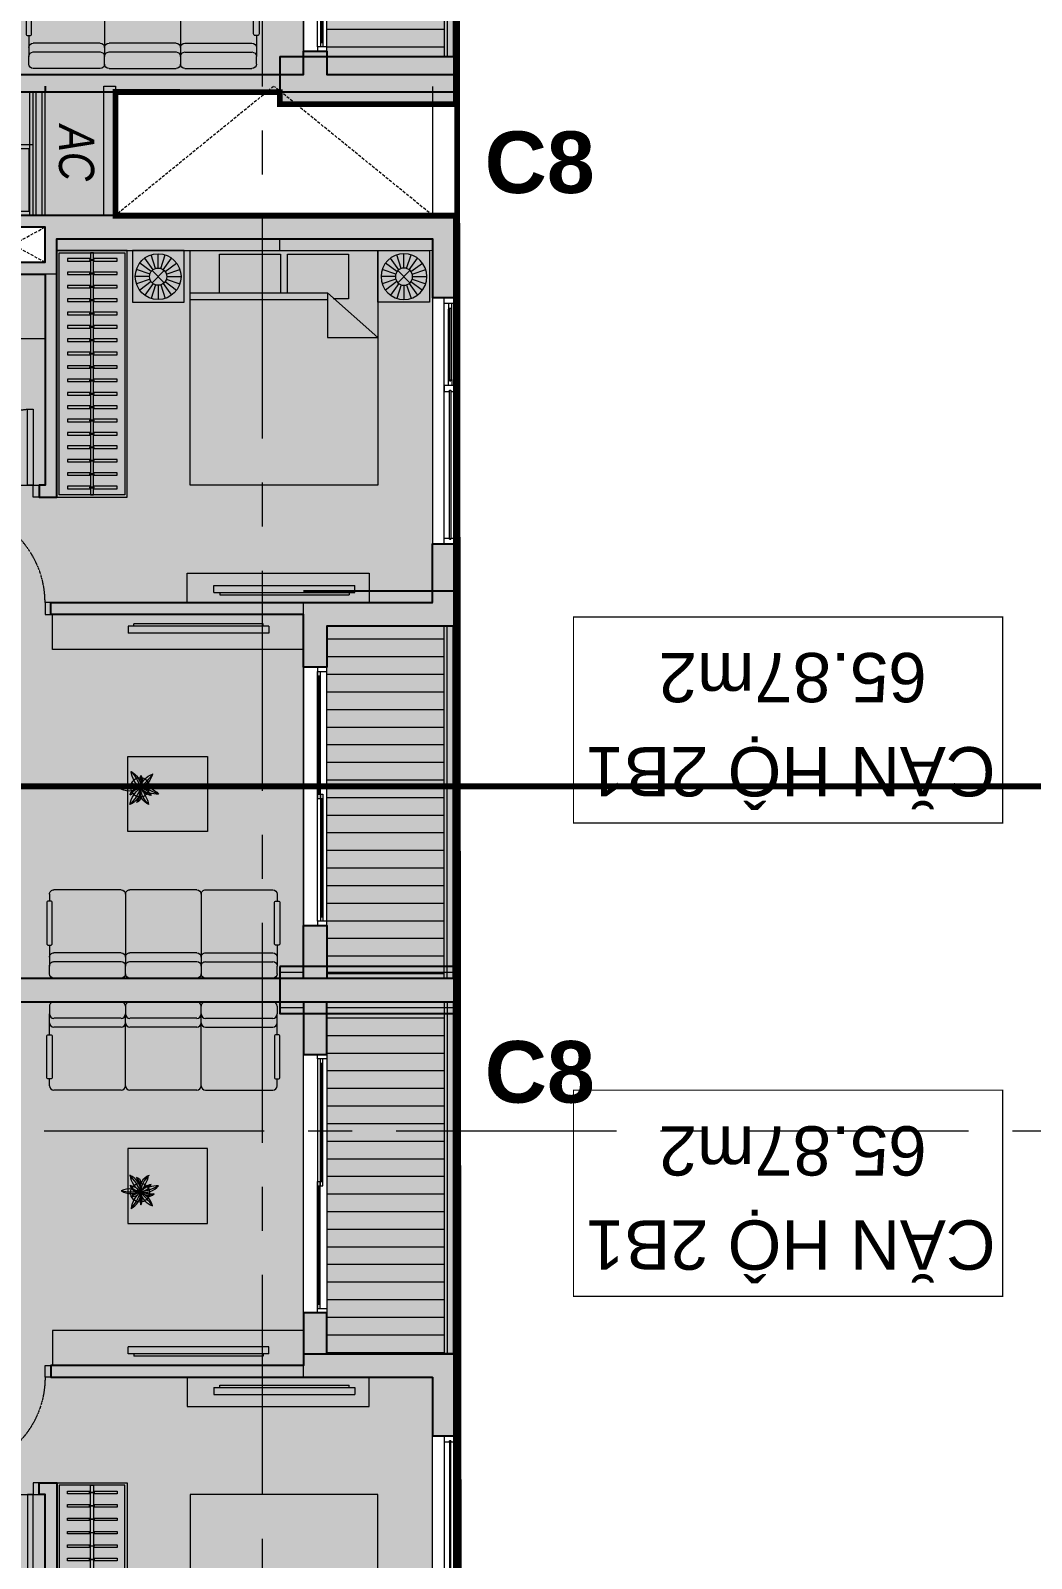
# Model space of a CAD drawing. Header units: millimetres. Extents: x -100356 to 314685, y 446 to 1273965.
# Drawn here: x 78117 to 86642, y 907207 to 920224 of the extents above; entities that cross this region are included whole.
import ezdxf
from ezdxf.enums import TextEntityAlignment as Align

# ---------------------------------------------------------------- set-up
doc = ezdxf.new("R2010")
doc.units = ezdxf.units.MM
for name, pattern in [('20180221 BF$0$Core - tb$0$HIDDEN', [0.375, 0.25, -0.125]), ('A1 - dp$0$DASHED2', [0.375, 0.25, -0.125]), ('A1 - dp$0$HIDDEN', [0.375, 0.25, -0.125]), ('CENTER', [2, 1.25, -0.25, 0.25, -0.25]), ('Dash', [6, 3, -3]), ('DASHED2', [0.375, 0.25, -0.125])]:
    doc.linetypes.add(name, pattern=pattern)
for name, color, linetype, lineweight in [('$0$TUONG 2', 2, 'Continuous', 35), ('@ color hatch', 7, 'Continuous', 13), ('A.Concrete', 7, 'Continuous', 25), ('A1 - dp$0$A.Door', 4, 'Continuous', 13), ('A1 - dp$0$A.HACH 250', 250, 'Continuous', 5), ('A1 - dp$0$A.Thin', 8, 'Continuous', 13), ('A1 - dp$0$CUA', 5, 'Continuous', 9), ('A1 - dp$0$FURNITURE', 8, 'Continuous', 5), ('A1 - dp$0$KHCUA', 3, 'Continuous', 13), ('A1 - dp$0$TUONG 2', 2, 'Continuous', 25), ('A3 - dp$0$FURNITURE', 8, 'Continuous', 5), ('A3 - dp$0$TUONG 2', 2, 'Continuous', 25), ('B1 - tb$0$A.Door', 4, 'Continuous', 13), ('B1 - tb$0$KHCUA', 3, 'Continuous', 13), ('GJ', 1, 'Continuous', 13), ('Hatch-wall', 251, 'Continuous', 5), ('LC.HA', 250, 'Continuous', 9), ('LGI', 250, 'CENTER', 9), ('luoicot', 30, 'Continuous', 13), ('setback', 1, 'Continuous', 13), ('TEXT', 6, 'Continuous', 20), ('Text 35', 250, 'Continuous', 15), ('TXT', 1, 'Continuous', 25)]:
    doc.layers.add(name, color=color, linetype=linetype, lineweight=lineweight)
doc.layers.add('STR', color=7, linetype='Continuous')
doc.styles.add('A1 - dp$0$GHICHU-C', font='Font - TrueType - Arial.ttf', dxfattribs={"width": 0.7})
doc.styles.add('ARIAL', font='Font - TrueType - Arial Bold.ttf')
doc.styles.add('arial_eng', font='ARIALNI.TTF')
doc.styles.add('B1 - tb$0$GHICHU-C', font='Font - TrueType - Arial.ttf', dxfattribs={"width": 0.7})
doc.styles.add('VnArial', font='Font - TrueType - Arial.ttf')

# ---------------------------------------------------------------- blocks, each defined once
blk = doc.blocks.new('*U44')
at = {"layer": 'A1 - dp$0$FURNITURE'}
for p, q in [((0, 100), (1050, 100)), ((0, 75), (1050, 75)), ((0, 25), (1050, 25)), ((0, 0), (1050, 0))]:
    blk.add_line(p, q, dxfattribs=at)
blk = doc.blocks.new('A1 - dp$0$cua so 1')
at = {"layer": 'A1 - dp$0$A.Door', "ltscale": 0.5}
for p, q in [((1400, 65), (2000, 65)), ((1400, 35), (2000, 35))]:
    blk.add_line(p, q, dxfattribs=at)
for points in [[(0, 0), (2100, 0), (2100, 100), (0, 100)], [(2050, 100), (2050, 0), (2100, 0), (2100, 100)]]:
    blk.add_lwpolyline(points, close=True, dxfattribs=at)
for points in [[(50, 55), (50, 100), (0, 100), (0, 0), (50, 0), (50, 45), (40, 45), (40, 55), (50, 55)], [(1300, 55), (1300, 100), (1350, 100), (1350, 0), (1300, 0), (1300, 45), (1310, 45), (1310, 55), (1300, 55)], [(1400, 55), (1400, 65), (1350, 65), (1350, 35), (1400, 35), (1400, 45), (1390, 45), (1390, 55), (1400, 55)], [(2000, 55), (2000, 65), (2050, 65), (2050, 35), (2000, 35), (2000, 45), (2010, 45), (2010, 55), (2000, 55)]]:
    blk.add_lwpolyline(points, dxfattribs=at)
at = {"layer": 'A1 - dp$0$A.HACH 250', "ltscale": 0.5}
for points in [[(40, 45), (1310, 45), (1310, 55), (40, 55)], [(1390, 45), (2010, 45), (2010, 55), (1390, 55)]]:
    blk.add_lwpolyline(points, close=True, dxfattribs=at)
blk = doc.blocks.new('A1 - dp$0$A$C6FE626A3')
for p, q in [((-90, 606), (-150, 606)), ((-150, -594), (-150, 606)), ((-90, -594), (-90, 606)), ((-90, 557), (-70, 557)), ((-70, -545), (-70, 557)), ((-90, -594), (-150, -594)), ((-90, -545), (-70, -545))]:
    blk.add_line(p, q)
blk = doc.blocks.new('*U240')
for points in [[(0, 600), (0, 0), (2100, 0), (2100, 600)], [(2080, 580), (2080, 20), (20, 20), (20, 580)]]:
    blk.add_lwpolyline(points, close=True)
at = {"ltscale": 6}
for points in [[(91, 313), (91, 515), (69, 515), (69, 313)], [(205, 313), (205, 515), (183, 515), (183, 313)], [(319, 313), (319, 515), (297, 515), (297, 313)], [(433, 313), (433, 515), (411, 515), (411, 313)], [(547, 313), (547, 515), (525, 515), (525, 313)], [(661, 313), (661, 515), (639, 515), (639, 313)], [(775, 313), (775, 515), (753, 515), (753, 313)], [(889, 313), (889, 515), (867, 515), (867, 313)], [(1003, 313), (1003, 515), (981, 515), (981, 313)], [(1117, 313), (1117, 515), (1095, 515), (1095, 313)], [(1231, 313), (1231, 515), (1209, 515), (1209, 313)], [(1345, 313), (1345, 515), (1323, 515), (1323, 313)], [(1459, 313), (1459, 515), (1437, 515), (1437, 313)], [(1573, 313), (1573, 515), (1551, 515), (1551, 313)], [(1687, 313), (1687, 515), (1665, 515), (1665, 313)], [(1801, 313), (1801, 515), (1779, 515), (1779, 313)], [(1915, 313), (1915, 515), (1893, 515), (1893, 313)], [(2029, 313), (2029, 515), (2007, 515), (2007, 313)], [(69, 287), (69, 92), (91, 92), (91, 287)], [(183, 287), (183, 92), (205, 92), (205, 287)], [(297, 287), (297, 92), (319, 92), (319, 287)], [(411, 287), (411, 92), (433, 92), (433, 287)], [(525, 287), (525, 92), (547, 92), (547, 287)], [(639, 287), (639, 92), (661, 92), (661, 287)], [(753, 287), (753, 92), (775, 92), (775, 287)], [(867, 287), (867, 92), (889, 92), (889, 287)], [(981, 287), (981, 92), (1003, 92), (1003, 287)], [(1095, 287), (1095, 92), (1117, 92), (1117, 287)], [(1209, 287), (1209, 92), (1231, 92), (1231, 287)], [(1323, 287), (1323, 92), (1345, 92), (1345, 287)], [(1437, 287), (1437, 92), (1459, 92), (1459, 287)], [(1551, 287), (1551, 92), (1573, 92), (1573, 287)], [(1665, 287), (1665, 92), (1687, 92), (1687, 287)], [(1779, 287), (1779, 92), (1801, 92), (1801, 287)], [(1893, 287), (1893, 92), (1915, 92), (1915, 287)], [(2007, 287), (2007, 92), (2029, 92), (2029, 287)]]:
    blk.add_lwpolyline(points, dxfattribs=at)
for points in [[(2080, 287), (2080, 313), (20, 313), (20, 287)], [(83, 319), (78, 319), (78, 280), (83, 280)], [(197, 319), (192, 319), (192, 280), (197, 280)], [(311, 319), (306, 319), (306, 280), (311, 280)], [(425, 319), (420, 319), (420, 280), (425, 280)], [(539, 319), (534, 319), (534, 280), (539, 280)], [(653, 319), (648, 319), (648, 280), (653, 280)], [(767, 319), (762, 319), (762, 280), (767, 280)], [(881, 319), (876, 319), (876, 280), (881, 280)], [(995, 319), (990, 319), (990, 280), (995, 280)], [(1109, 319), (1104, 319), (1104, 280), (1109, 280)], [(1223, 319), (1218, 319), (1218, 280), (1223, 280)], [(1337, 319), (1332, 319), (1332, 280), (1337, 280)], [(1451, 319), (1446, 319), (1446, 280), (1451, 280)], [(1565, 319), (1560, 319), (1560, 280), (1565, 280)], [(1679, 319), (1674, 319), (1674, 280), (1679, 280)], [(1793, 319), (1788, 319), (1788, 280), (1793, 280)], [(1907, 319), (1902, 319), (1902, 280), (1907, 280)], [(2021, 319), (2016, 319), (2016, 280), (2021, 280)]]:
    blk.add_lwpolyline(points, close=True, dxfattribs=at)
blk = doc.blocks.new('A1 - dp$0$Bed 1600')
at = {"linetype": 'Continuous'}
for p, q in [((2, -80), (2, 0)), ((2, 0), (66, 0)), ((66, 0), (66, -80)), ((12, -1.2), (32.8, -1.2)), ((12, -14.4), (12, -1.2)), ((32.8, -1.2), (32.8, -14.4)), ((35.2, -1.2), (56, -1.2)), ((35.2, -14.4), (35.2, -1.2)), ((56, -1.2), (56, -16.4)), ((2, -14.4), (48.8, -14.4)), ((66, -29.6), (48.8, -14.4)), ((48.8, -14.4), (48.8, -29.6)), ((48.8, -16.8), (2, -16.8)), ((56, -16.4), (50.8, -16.4)), ((48.8, -29.6), (66, -29.6)), ((66, -80), (2, -80))]:
    blk.add_line(p, q, dxfattribs=at)
blk = doc.blocks.new('A1 - dp$0$tab')
for p, q in [((439, 0), (0, 0)), ((0, 0), (0, -439)), ((439, -439), (439, 0)), ((158, -179), (60, -108)), ((174, -163), (103, -65)), ((195, -153), (157, -37)), ((217, -149), (217, -27)), ((240, -153), (278, -37)), ((260, -163), (332, -65)), ((277, -179), (375, -108)), ((144, -222), (22, -222)), ((148, -200), (32, -162)), ((148, -245), (32, -283)), ((166, -171), (269, -274)), ((269, -171), (166, -274)), ((287, -200), (403, -162)), ((287, -245), (403, -283)), ((291, -222), (412, -222)), ((158, -265), (60, -337)), ((174, -282), (103, -380)), ((195, -292), (157, -408)), ((217, -296), (217, -418)), ((217, -296), (217, -418)), ((240, -292), (278, -408)), ((260, -282), (332, -380)), ((277, -265), (375, -337)), ((0, -439), (439, -439))]:
    blk.add_line(p, q)
for radius in [195, 73.2]:
    blk.add_circle((217, -222), radius)
blk = doc.blocks.new('*U204')
for points in [[(-700, 100), (-750, 100), (-750, 0), (-700, 0)], [(-50, 0), (-100, 0), (-100, -650), (-50, -650)], [(0, 100), (-50, 100), (-50, 0), (0, 0)]]:
    blk.add_lwpolyline(points, close=True)
at = {"linetype": 'A1 - dp$0$HIDDEN'}
blk.add_arc((-50, 0), 650, 180, 270, dxfattribs=at)
blk = doc.blocks.new('*U205')
for points in [[(-850, 100), (-900, 100), (-900, 0), (-850, 0)], [(-50, 0), (-100, 0), (-100, -800), (-50, -800)], [(0, 100), (-50, 100), (-50, 0), (0, 0)]]:
    blk.add_lwpolyline(points, close=True)
at = {"linetype": 'A1 - dp$0$HIDDEN'}
blk.add_arc((-50, 0), 800, 180, 270, dxfattribs=at)
blk = doc.blocks.new('A1 - dp$0$sofa')
for p, q in [((0, -571), (0, 0)), ((38, 38), (104, 38)), ((282, 38), (104, 38)), ((141, -571), (141, 0)), ((217, -571), (217, 0)), ((716, 38), (658, 38)), ((754, -571), (754, 0)), ((0, -1217), (0, -646)), ((716, -608), (38, -608)), ((141, -646), (141, -1217)), ((217, -646), (217, -1217)), ((754, -646), (754, -1217)), ((0, -1292), (0, -1863)), ((38, -1255), (104, -1255)), ((716, -1255), (104, -1255)), ((141, -1292), (141, -1863)), ((217, -1292), (217, -1863)), ((754, -1292), (754, -1863)), ((38, -1901), (104, -1901)), ((282, -1901), (104, -1901)), ((716, -1901), (658, -1901))]:
    blk.add_line(p, q)
for points in [[(644, 61), (296, 61, 0.414214), (282, 47), (282, 28, 0.414214), (296, 14), (644, 14, 0.414214), (658, 28), (658, 47, 0.414214)], [(644, -1924), (296, -1924, -0.414214), (282, -1910), (282, -1891, -0.414214), (296, -1877), (644, -1877, -0.414214), (658, -1891), (658, -1910, -0.414214)]]:
    blk.add_lwpolyline(points, format="xyb", close=True)
blk.add_lwpolyline([(1890, -555), (1250, -555), (1250, -1235), (1890, -1235)], close=True)
blk.add_circle((1627, -1130), 80.6)
for centre, radius, start, end in [((38, 0), 37.7, 90, 180), ((104, 0), 37.7, 0, 90), ((179, 0), 37.7, 0, 90), ((716, 0), 37.7, 0, 90), ((38, -571), 37.7, 180, 270), ((38, -646), 37.7, 90, 180), ((104, -571), 37.7, 270, 0), ((104, -646), 37.7, 0, 90), ((179, -571), 37.7, 270, 0), ((179, -646), 37.7, 0, 90), ((716, -571), 37.7, 270, 0), ((716, -646), 37.7, 0, 90), ((1675, -1022), 118, 186.5073, 242.3609), ((1500, -1141), 121, 8.5552, 61.3289), ((1835, -910), 304, 204.7599, 224.6473), ((1477, -1093), 150, 346.3603, 52.9474), ((1796, -981), 228, 178.2222, 197.8583), ((1223, -1180), 401, 8.0959, 30.7226), ((1582, -967), 167, 284.1284, 340.1468), ((1353, -1031), 283, 345.0604, 4.0737), ((2072, -1493), 575, 125.4464, 140.7382), ((1772, -1170), 150, 102.2423, 161.7321), ((1521, -1059), 124, 335.9893, 22.84), ((1594, -1056), 62.7, 334.5276, 48.0163), ((1589, -1013), 116, 199.4342, 287.4357), ((1402, -1395), 347, 51.5416, 77.1764), ((1623, -1280), 157, 94.4073, 156.4431), ((1435, -996), 226, 281.2486, 323.9899), ((1735, -1455), 348, 109.6318, 136.9416), ((1657, -878), 252, 226.1483, 260.3711), ((1544, -1172), 49.4, 77.3557, 164.3532), ((1570, -1231), 102, 81.6389, 135.6255), ((1786, -1860), 758, 106.3355, 112.415), ((1549, -1147), 69.2, 281.4267, 10.9877), ((1247, -1065), 350, 334.6853, 342.4501), ((1508, -1124), 107, 301.9055, 355.1859), ((1044, -1193), 576, 350.24, 6.1148), ((1462, -1204), 173, 330.2411, 25.809), ((1771, -1215), 176, 150.7697, 151.9367), ((1796, -981), 228, 219.15, 261.389), ((1891, -1027), 289, 200.5138, 216.0242), ((1504, -1496), 388, 48.5745, 72.3842), ((1623, -1280), 157, 28.0484, 84.6491), ((1727, -2147), 1024, 89.91, 94.502), ((1609, -1189), 50.1, 349.1166, 38.9556), ((1686, -1227), 114, 66.7315, 107.3971), ((1675, -1004), 130, 272.4374, 295.2956), ((38, -1217), 37.7, 180, 270), ((38, -1292), 37.7, 90, 180), ((104, -1217), 37.7, 270, 0), ((104, -1292), 37.7, 0, 90), ((179, -1217), 37.7, 270, 0), ((179, -1292), 37.7, 0, 90), ((716, -1217), 37.7, 270, 0), ((716, -1292), 37.7, 0, 90), ((1771, -1215), 176, 174.3326, 205.2804), ((1669, -1151), 48.5, 222.8374, 256.9786), ((38, -1863), 37.7, 180, 270), ((104, -1863), 37.7, 270, 0), ((179, -1863), 37.7, 270, 0), ((716, -1863), 37.7, 270, 0)]:
    blk.add_arc(centre, radius, start, end)
blk = doc.blocks.new('*U239')
for p, q in [((50, 0), (1538, 0)), ((100, 0), (100, -30)), ((1488, 0), (1488, -30)), ((1538, 0), (1538, -30)), ((50, -30), (1538, -30)), ((1488, -35), (1488, -65)), ((1488, -35), (2975, -35)), ((1488, -65), (2975, -65)), ((1538, -35), (1538, -65)), ((2925, -35), (2925, -65))]:
    blk.add_line(p, q)
at = {"color": 8}
for p, q in [((100, -15), (1488, -15)), ((1538, -50), (2925, -50))]:
    blk.add_line(p, q, dxfattribs=at)
for points in [[(0, 0), (50, 0), (50, -110), (0, -110)], [(2975, 0), (3025, 0), (3025, -110), (2975, -110)]]:
    blk.add_lwpolyline(points, close=True)
for points in [[(2975, 0), (50, 0)], [(2975, -110), (50, -110)]]:
    blk.add_lwpolyline(points)
at = {"layer": 'A1 - dp$0$KHCUA', "style": 'A1 - dp$0$GHICHU-C', "flags": 1}
for tag, p in [('TEN_CUA', (450, -184)), ('KICH_THUOC', (450, -300)), ('QUI_CACH', (450, -421))]:
    blk.add_attdef(tag, text='', height=50, dxfattribs=at).set_placement(p, align=Align.MIDDLE)
blk = doc.blocks.new('*U41')
at = {"layer": 'A1 - dp$0$FURNITURE'}
for p, q in [((0, 100), (3000, 100)), ((0, 75), (3000, 75)), ((0, 25), (3000, 25)), ((0, 0), (3000, 0))]:
    blk.add_line(p, q, dxfattribs=at)
blk = doc.blocks.new('A1 - dp$0$MBMAYGIAT')
at = {"layer": 'A1 - dp$0$FURNITURE', "linetype": 'ByBlock'}
for points in [[(0, -350), (700, -350), (700, 350), (0, 350)], [(40, -310), (660, -310), (660, 310), (40, 310)], [(700, 253), (726, 253), (726, 300), (700, 300)], [(700, 180), (726, 180), (726, 228), (700, 228)], [(700, 108), (726, 108), (726, 155), (700, 155)]]:
    blk.add_lwpolyline(points, close=True, dxfattribs=at)
for radius in [200, 150]:
    blk.add_circle((350, 0), radius, dxfattribs=at)
blk = doc.blocks.new('2B1')
at = {"layer": '@ color hatch'}
h = blk.add_hatch(color=151, dxfattribs=at)
h.dxf.hatch_style = 1
h.paths.add_polyline_path([(150, 8700), (3100, 8700), (3100, 9800), (150, 9800)])
h.paths.add_polyline_path([(3300, 9600), (3300, 8500), (150, 8500), (150, 8300), (100, 8300), (100, 2500), (200, 2500), (200, 1050), (600, 1050), (600, 150), (7500, 150), (7500, 2500), (7600, 2500), (7600, 3550), (6500, 3550), (6500, 5600), (6100, 5600), (6100, 6400), (6400, 6400), (6400, 9600), (6300, 9600), (6300, 9600)])
h.paths.add_polyline_path([(7650, 3650), (6600, 3650), (6600, 6900), (7650, 6900)])
at = {"layer": 'A1 - dp$0$A.HACH 250'}
h = blk.add_hatch(dxfattribs=at)
h.set_pattern_fill('_USER', color=256, scale=150, angle=270, pattern_type=0)
h.set_pattern_definition([(270, (228487.5, -51770.26), (150, -3e-14), [])])
h.paths.add_polyline_path([(3100, 8700), (3100, 9700), (99, 9700), (100, 8700)])
h = blk.add_hatch(dxfattribs=at)
h.set_pattern_fill('_USER', color=256, scale=150, angle=180, pattern_type=0)
h.set_pattern_definition([(180, (-54170.26, -222487.5), (-6e-14, -150), [])])
h.paths.add_polyline_path([(6600, 3749), (7650, 3750), (7650, 6225), (6600, 6225)])
at = {"layer": 'Hatch-wall', "ltscale": 0.5}
h = blk.add_hatch(color=256, dxfattribs=at)
h.dxf.hatch_style = 1
h.paths.add_polyline_path([(1800, 1900), (1700, 1900), (1700, 150), (600, 150), (600, 1050), (100, 1050), (100, 2850), (1700, 2850), (1700, 2650), (1800, 2650), (1800, 2950), (100, 2950), (100, 8500), (550, 8500), (550, 8700), (100, 8700), (100, 9800), (-100, 9800), (-100, 0), (1850, 0), (1850, 150), (1800, 150)])
h.paths.add_polyline_path([(100, 150), (100, 950), (500, 950), (500, 150)], flags=16)
h = blk.add_hatch(color=256, dxfattribs=at)
h.dxf.hatch_style = 1
h.paths.add_polyline_path([(3300, 9600), (3800, 9600), (3800, 9800), (3300, 9800), (3100, 9800), (3100, 8700), (2750, 8700), (2750, 8500), (3200, 8500), (3200, 6350), (3300, 6350), (3300, 8700), (3300, 8900)])
h.paths.add_polyline_path([(6400, 9800), (6600, 9800), (6600, 6300), (6600, 5600), (6100, 5600), (6100, 5700), (6100, 5700), (6100, 5700), (6100, 6300), (4300, 6300), (4300, 6250), (4200, 6250), (4200, 6400), (6400, 6400), (6400, 6400), (6400, 9600), (5900, 9600), (5900, 9800)])
h.paths.add_polyline_path([(6200, 5700), (6200, 6300), (6500, 6300), (6500, 5700)], flags=16)
h = blk.add_hatch(color=256, dxfattribs=at)
h.dxf.hatch_style = 1
h.paths.add_polyline_path([(7600, 150), (3600, 150), (3600, 1750), (3600, 1850), (3300, 1850), (3300, 1950), (3200, 1950), (3200, 1850), (3200, 1750), (3500, 1750), (3500, 150), (3150, 150), (3150, 0), (7700, 0), (7700, 6300), (7650, 6300), (7650, 3650), (7600, 3650), (7550, 3650), (7550, 3550), (7600, 3550)])
at = {"layer": '@ color hatch', "color": 7, "linetype": 'Dash', "ltscale": 10, "const_width": 10}
for points in [[(150, 8700), (3100, 8700), (3100, 9800), (150, 9800)], [(3300, 9600), (3300, 8500), (150, 8500), (150, 8300), (100, 8300), (100, 2500), (200, 2500), (200, 1050), (600, 1050), (600, 150), (7500, 150), (7500, 2500), (7600, 2500), (7600, 3550), (6500, 3550), (6500, 5600), (6100, 5600), (6100, 6400), (6400, 6400), (6400, 8300), (6300, 8300), (6300, 9600)]]:
    blk.add_lwpolyline(points, close=True, dxfattribs=at)
at = {"layer": '@ color hatch', "color": 7, "linetype": 'Dash', "ltscale": 10, "const_width": 10, "elevation": 0}
blk.add_lwpolyline([(7650, 3650), (6600, 3650), (6600, 6900), (7650, 6900)], close=True, dxfattribs=at)
at = {"layer": 'A1 - dp$0$A.HACH 250', "linetype": 'A1 - dp$0$DASHED2', "ltscale": 100}
for p, q in [((6200, 5750), (6500, 6300)), ((6200, 6300), (6500, 5750))]:
    blk.add_line(p, q, dxfattribs=at)
at = {"layer": 'A1 - dp$0$A.Thin', "linetype": 'A1 - dp$0$HIDDEN', "ltscale": 100}
for p, q in [((6600, 9600), (7698, 8253, 0)), ((7698, 8247), (6600, 6900))]:
    blk.add_line(p, q, dxfattribs=at)
at = {"layer": 'A1 - dp$0$CUA'}
for p, q in [((5900, 9600), (3800, 9600)), ((4300, 5550), (4300, 6200))]:
    blk.add_line(p, q, dxfattribs=at)
blk.add_lwpolyline([(2750, 8500), (550, 8500)], dxfattribs=at)
at = {"layer": 'A1 - dp$0$FURNITURE'}
blk.add_lwpolyline([(7698, 9600), (6600, 9600), (6600, 9800), (7698, 9800)], dxfattribs=at)
for points in [[(3550, 9060), (3300, 9060), (3300, 7510), (3550, 7510)], [(2900, 8500), (2900, 6364), (3200, 6364), (3200, 8500)], [(6300, 8300), (6400, 8300), (6400, 6400), (6300, 6400)], [(6600, 6800), (7700, 6800), (7700, 6900), (6600, 6900)], [(6100, 5600), (5550, 5600), (5550, 6300), (6100, 6300)]]:
    blk.add_lwpolyline(points, close=True, dxfattribs=at)
at = {"layer": 'A1 - dp$0$TUONG 2', "ltscale": 0.5}
for points in [[(-100, 0), (1850, 0), (1850, 150), (1800, 150), (1800, 1900), (1700, 1900), (1700, 150), (600, 150), (600, 1050), (100, 1050), (100, 2850), (1700, 2850), (1700, 2650), (1800, 2650), (1800, 2950), (100, 2950), (100, 8500), (550, 8500), (550, 8700), (100, 8700), (100, 9800), (0, 9800)], [(7700, 6300), (7650, 6300), (7650, 3650), (7600, 3650), (7550, 3650), (7550, 3550), (7600, 3550), (7600, 150), (3600, 150), (3600, 1750), (3600, 1850), (3300, 1850), (3300, 1950), (3200, 1950), (3200, 1850), (3200, 1750), (3500, 1750), (3500, 150), (3150, 150), (3150, 0), (7700, 0)], [(6200, 5700), (6200, 6300), (6500, 6300), (6500, 5700), (6200, 5700)]]:
    blk.add_lwpolyline(points, dxfattribs=at)
at = {"layer": 'A1 - dp$0$TUONG 2', "ltscale": 0.5, "elevation": 0}
blk.add_lwpolyline([(-100, 0), (-100, 9800), (0, 9800)], dxfattribs=at)
at = {"layer": 'A1 - dp$0$TUONG 2', "ltscale": 0.5}
for points in [[(3300, 9600), (3800, 9600), (3800, 9800), (3300, 9800), (3100, 9800), (3100, 8700), (2750, 8700), (2750, 8500), (3200, 8500), (3200, 6350), (3300, 6350), (3300, 8600), (3300, 8800)], [(6400, 9800), (6600, 9800), (6600, 6300), (6600, 5600), (6100, 5600), (6100, 5700), (6100, 5700), (6100, 5700), (6100, 6300), (4300, 6300), (4300, 6250), (4200, 6250), (4200, 6400), (6400, 6400), (6400, 6400), (6400, 9600), (5900, 9600), (5900, 9800)]]:
    blk.add_lwpolyline(points, close=True, dxfattribs=at)
at = {"layer": 'A1 - dp$0$A.Door', "xscale": 0.7272727265428539, "yscale": 0.7272727265428539, "zscale": 0.7272727265428539, "rotation": 180}
blk.add_blockref('*U239', (2750, 8620), dxfattribs=at)
at = {"layer": 'A1 - dp$0$CUA', "xscale": -1.000000000000003, "rotation": 90}
blk.add_blockref('*U205', (3300, 5450), dxfattribs=at)
at = {"layer": 'A1 - dp$0$CUA', "rotation": 90}
blk.add_blockref('*U204', (4300, 6250), dxfattribs=at)
at = {"layer": 'A1 - dp$0$FURNITURE', "rotation": 270}
blk.add_blockref('A1 - dp$0$tab', (6300, 9574), dxfattribs=at)
at = {"layer": 'A1 - dp$0$FURNITURE', "xscale": -24.99999062500355, "yscale": 24.99999062500355, "zscale": 24.99999062500355, "rotation": 270}
blk.add_blockref('A1 - dp$0$Bed 1600', (6300, 7485), dxfattribs=at)
at = {"layer": 'A1 - dp$0$FURNITURE', "xscale": -1}
for name, p in [('A1 - dp$0$A$C6FE626A3', (3297, 8333)), ('*U240', (6300, 6400))]:
    blk.add_blockref(name, p, dxfattribs=at)
at = {"layer": 'A1 - dp$0$FURNITURE'}
blk.add_blockref('A1 - dp$0$sofa', (100, 8239, 0), dxfattribs=at)
at = {"layer": 'A1 - dp$0$FURNITURE', "xscale": -1}
for name, p, rotation in [('A1 - dp$0$A$C6FE626A3', (3190, 7613), 180), ('A1 - dp$0$tab', (6300, 7046), 270)]:
    blk.add_blockref(name, p, dxfattribs=dict(at, rotation=rotation))
at = {"layer": 'A1 - dp$0$FURNITURE', "extrusion": (-5.2756e-19, -5.65041e-18, -1), "xscale": 0.8571428571428522, "yscale": 0.8571428571428522, "zscale": -0.8571428571428521, "rotation": 179.9999830603336}
blk.add_blockref('A1 - dp$0$MBMAYGIAT', (-6600, 5900), dxfattribs=at)
at = {"layer": 'A1 - dp$0$TUONG 2'}
for name, p in [('*U41', (100, 9700)), ('A1 - dp$0$cua so 1', (3800, 9700)), ('*U44', (6600, 6200))]:
    blk.add_blockref(name, p, dxfattribs=at)
at = {"layer": 'A1 - dp$0$FURNITURE', "style": 'arial_eng'}
blk.add_attdef('AC', text='', height=300, dxfattribs=at).set_placement((7131, 6569, 0), align=Align.MIDDLE)
blk = doc.blocks.new('1B3')
at = {"layer": 'Hatch-wall', "ltscale": 0.5}
h = blk.add_hatch(color=256, dxfattribs=at)
h.dxf.hatch_style = 1
edge = h.paths.add_edge_path()
edge.add_line((7826, 4780), (7826, 4432))
edge.add_line((7826, 4432), (8026, 4432))
edge.add_line((8026, 4432), (8026, 4632))
edge.add_line((8026, 4632), (10676, 4632))
edge.add_line((10676, 4632), (10676, 4732))
edge.add_line((10676, 4732), (8026, 4732))
edge.add_line((8026, 4732), (8026, 4880))
edge.add_line((8026, 4880), (7826, 4880))
edge.add_line((7826, 4880), (7826, 4782))
at = {"layer": 'A1 - dp$0$FURNITURE', "style": 'arial_eng'}
blk.add_attdef('AC', (-9776, 663, 0), '', height=300, rotation=180, dxfattribs=at)
blk = doc.blocks.new('B1 - tb$0$sofa')
for p, q in [((0, -571), (0, 0)), ((38, 38), (104, 38)), ((282, 38), (104, 38)), ((141, -571), (141, 0)), ((217, -571), (217, 0)), ((716, 38), (658, 38)), ((754, -571), (754, 0)), ((0, -1217), (0, -646)), ((716, -608), (38, -608)), ((141, -646), (141, -1217)), ((217, -646), (217, -1217)), ((754, -646), (754, -1217)), ((0, -1292), (0, -1863)), ((38, -1255), (104, -1255)), ((716, -1255), (104, -1255)), ((141, -1292), (141, -1863)), ((217, -1292), (217, -1863)), ((754, -1292), (754, -1863)), ((38, -1901), (104, -1901)), ((282, -1901), (104, -1901)), ((716, -1901), (658, -1901))]:
    blk.add_line(p, q)
for points in [[(644, 61), (296, 61, 0.414214), (282, 47), (282, 28, 0.414214), (296, 14), (644, 14, 0.414214), (658, 28), (658, 47, 0.414214)], [(644, -1924), (296, -1924, -0.414214), (282, -1910), (282, -1891, -0.414214), (296, -1877), (644, -1877, -0.414214), (658, -1891), (658, -1910, -0.414214)]]:
    blk.add_lwpolyline(points, format="xyb", close=True)
blk.add_lwpolyline([(1890, -555), (1250, -555), (1250, -1235), (1890, -1235)], close=True)
blk.add_circle((1627, -1130), 80.6)
for centre, radius, start, end in [((38, 0), 37.7, 90, 180), ((104, 0), 37.7, 0, 90), ((179, 0), 37.7, 0, 90), ((716, 0), 37.7, 0, 90), ((38, -571), 37.7, 180, 270), ((38, -646), 37.7, 90, 180), ((104, -571), 37.7, 270, 0), ((104, -646), 37.7, 0, 90), ((179, -571), 37.7, 270, 0), ((179, -646), 37.7, 0, 90), ((716, -571), 37.7, 270, 0), ((716, -646), 37.7, 0, 90), ((1675, -1022), 118, 186.5073, 242.3609), ((1500, -1141), 121, 8.5552, 61.3289), ((1835, -910), 304, 204.7599, 224.6473), ((1477, -1093), 150, 346.3603, 52.9474), ((1796, -981), 228, 178.2222, 197.8583), ((1223, -1180), 401, 8.0959, 30.7226), ((1582, -967), 167, 284.1284, 340.1468), ((1353, -1031), 283, 345.0604, 4.0737), ((2072, -1493), 575, 125.4464, 140.7382), ((1772, -1170), 150, 102.2423, 161.7321), ((1521, -1059), 124, 335.9893, 22.84), ((1594, -1056), 62.7, 334.5276, 48.0163), ((1589, -1013), 116, 199.4342, 287.4357), ((1402, -1395), 347, 51.5416, 77.1764), ((1623, -1280), 157, 94.4073, 156.4431), ((1435, -996), 226, 281.2486, 323.9899), ((1735, -1455), 348, 109.6318, 136.9416), ((1657, -878), 252, 226.1483, 260.3711), ((1544, -1172), 49.4, 77.3557, 164.3532), ((1570, -1231), 102, 81.6389, 135.6255), ((1786, -1860), 758, 106.3355, 112.415), ((1549, -1147), 69.2, 281.4267, 10.9877), ((1247, -1065), 350, 334.6853, 342.4501), ((1508, -1124), 107, 301.9055, 355.1859), ((1044, -1193), 576, 350.24, 6.1148), ((1462, -1204), 173, 330.2411, 25.809), ((1771, -1215), 176, 150.7697, 151.9367), ((1796, -981), 228, 219.15, 261.389), ((1891, -1027), 289, 200.5138, 216.0242), ((1504, -1496), 388, 48.5745, 72.3842), ((1623, -1280), 157, 28.0484, 84.6491), ((1727, -2147), 1024, 89.91, 94.502), ((1609, -1189), 50.1, 349.1166, 38.9556), ((1686, -1227), 114, 66.7315, 107.3971), ((1675, -1004), 130, 272.4374, 295.2956), ((38, -1217), 37.7, 180, 270), ((38, -1292), 37.7, 90, 180), ((104, -1217), 37.7, 270, 0), ((104, -1292), 37.7, 0, 90), ((179, -1217), 37.7, 270, 0), ((179, -1292), 37.7, 0, 90), ((716, -1217), 37.7, 270, 0), ((716, -1292), 37.7, 0, 90), ((1771, -1215), 176, 174.3326, 205.2804), ((1669, -1151), 48.5, 222.8374, 256.9786), ((38, -1863), 37.7, 180, 270), ((104, -1863), 37.7, 270, 0), ((179, -1863), 37.7, 270, 0), ((716, -1863), 37.7, 270, 0)]:
    blk.add_arc(centre, radius, start, end)
blk = doc.blocks.new('*U241')
for p, q in [((50, 0), (1538, 0)), ((100, 0), (100, -30)), ((1488, 0), (1488, -30)), ((1538, 0), (1538, -30)), ((50, -30), (1538, -30)), ((1488, -35), (1488, -65)), ((1488, -35), (2975, -35)), ((1488, -65), (2975, -65)), ((1538, -35), (1538, -65)), ((2925, -35), (2925, -65))]:
    blk.add_line(p, q)
at = {"color": 8}
for p, q in [((100, -15), (1488, -15)), ((1538, -50), (2925, -50))]:
    blk.add_line(p, q, dxfattribs=at)
for points in [[(0, 0), (50, 0), (50, -110), (0, -110)], [(2975, 0), (3025, 0), (3025, -110), (2975, -110)]]:
    blk.add_lwpolyline(points, close=True)
for points in [[(2975, 0), (50, 0)], [(2975, -110), (50, -110)]]:
    blk.add_lwpolyline(points)
at = {"layer": 'B1 - tb$0$KHCUA', "style": 'B1 - tb$0$GHICHU-C', "flags": 1}
for tag, p in [('TEN_CUA', (450, -184)), ('KICH_THUOC', (450, -300)), ('QUI_CACH', (450, -421))]:
    blk.add_attdef(tag, text='', height=50, dxfattribs=at).set_placement(p, align=Align.MIDDLE)
blk = doc.blocks.new('*U538')
at = {"layer": 'A3 - dp$0$FURNITURE'}
for p, q in [((0, 100), (2250, 100)), ((0, 75), (2250, 75)), ((0, 25), (2250, 25)), ((0, 0), (2250, 0))]:
    blk.add_line(p, q, dxfattribs=at)
blk = doc.blocks.new('1B1')
at = {"layer": '@ color hatch', "ltscale": 0.5}
h = blk.add_hatch(color=241, dxfattribs=at)
h.dxf.hatch_style = 1
h.paths.add_polyline_path([(3450, -552), (3450, -152), (5550, -152), (5550, 1498), (7050, 1498), (7150, 1498), (11900, 1498), (11900, -702), (11200, -702), (11200, -4252), (10999, -4252), (10999, -4402), (8850, -4402), (8850, -4402), (8350, -4402), (8350, -4402), (2850, -4402), (2850, -552)])
h.paths.add_polyline_path([(12100, 1498), (12500, 1498), (12500, -702), (12100, -702)])
h.paths.add_polyline_path([(11400, -902), (12500, -902), (12500, -4252), (11400, -4252)])
at = {"layer": 'A1 - dp$0$A.HACH 250'}
h = blk.add_hatch(dxfattribs=at)
h.set_pattern_fill('_USER', color=256, scale=150, angle=180, pattern_type=0)
h.set_pattern_definition([(180, (333642.39, -312464.82), (-2e-14, -150), [])])
h.paths.add_polyline_path([(12400, -2002), (12400, -2322), (12400, -4252), (11400, -4252), (11400, -1934), (12300, -1934)])
at = {"layer": 'Hatch-wall', "ltscale": 0.5}
h = blk.add_hatch(color=256, dxfattribs=at)
h.dxf.hatch_style = 1
h.paths.add_polyline_path([(2700, -4602), (2700, -2), (3650, -2), (3650, -152), (2850, -152), (2850, -1302), (2850, -1402), (2850, -4402), (11200, -4402), (11200, -4202), (11400, -4202), (11400, -4402), (12500, -4402), (12500, -4552), (6350, -4552), (6350, -4602)])
at = {"layer": '@ color hatch', "color": 7, "linetype": 'Dash', "ltscale": 10, "const_width": 10, "elevation": 0}
for points in [[(3450, -552), (3450, -152), (5550, -152), (5550, -152), (5550, 1498), (7050, 1498), (7050, 1498), (7150, 1498), (11900, 1498), (11900, -702), (11200, -702), (11200, -4252), (10999, -4252), (10999, -4402), (10999, -4402), (8850, -4402), (8850, -4402), (8350, -4402), (7025, -4402), (2850, -4402), (2850, -552)], [(11400, -902), (12500, -902), (12500, -4252), (11400, -4252)]]:
    blk.add_lwpolyline(points, close=True, dxfattribs=at)
at = {"layer": 'A1 - dp$0$CUA'}
blk.add_line((11200, -2002, 0), (11200, -4202, 0), dxfattribs=at)
at = {"layer": 'A1 - dp$0$TUONG 2', "elevation": 0}
blk.add_lwpolyline([(2700, -4602), (2700, -2), (3650, -2), (3650, -152), (2850, -152), (2850, -1302), (2850, -1302), (2850, -1402), (2850, -1402), (2850, -4402), (11200, -4402), (11200, -4202), (11400, -4202), (11400, -4402), (12500, -4402), (12500, -4552), (6350, -4552), (6350, -4602), (2700, -4602)], dxfattribs=at)
at = {"layer": 'A1 - dp$0$FURNITURE', "xscale": -1, "rotation": 270}
blk.add_blockref('B1 - tb$0$sofa', (10762, -4352, 0), dxfattribs=at)
at = {"layer": 'A3 - dp$0$TUONG 2', "extrusion": (0, 0, -1), "xscale": -1, "zscale": -1, "rotation": 90}
blk.add_blockref('*U538', (-12400, -2002, 0), dxfattribs=at)
at = {"layer": 'B1 - tb$0$A.Door', "extrusion": (0, 0, -1), "xscale": 0.727272726542855, "yscale": 0.727272726542855, "zscale": -0.727272726542855, "rotation": 270}
blk.add_blockref('*U241', (-11320, -2002, 0), dxfattribs=at)
at = {"color": 1, "ltscale": 0.5, "style": 'arial_eng'}
blk.add_attdef('AC', (11476, -1598, 0), '', height=300, dxfattribs=at)
blk = doc.blocks.new('X-GRID')
at = {"layer": 'LGI', "ltscale": 1500}
for p, q in [((-49500, 49486.8), (-49500, -7272.6)), ((-47850, -7272.6), (-47850, 30850)), ((5008.8, 24500), (-57318.6, 24500))]:
    blk.add_line(p, q, dxfattribs=at)
blk = doc.blocks.new('A$C60262ED2')
at = {"layer": 'LC.HA'}
h = blk.add_hatch(color=256, dxfattribs=at)
h.dxf.hatch_style = 1
h.paths.add_polyline_path([(55408, 36134), (55408, 35734), (56908, 35734), (56908, 36134)])
h = blk.add_hatch(color=256, dxfattribs=at)
h.dxf.hatch_style = 1
h.paths.add_polyline_path([(55409, 28384), (55409, 27984), (56909, 27984), (56909, 28384)])
at = {"layer": 'STR', "ltscale": 1000, "elevation": 0}
for points in [[(55408, 36134), (55408, 35734), (56908, 35734), (56908, 36134)], [(55409, 28384), (55409, 27984), (56909, 27984), (56909, 28384)]]:
    blk.add_lwpolyline(points, close=True, dxfattribs=at)
at = {"rotation": 180}
blk.add_blockref('X-GRID', (7409, 51484, 0), dxfattribs=at)
at = {"layer": 'Text 35', "ltscale": 1000, "style": 'ARIAL'}
for p in [(57153, 34974, 0), (57154, 27224, 0)]:
    blk.add_text('C8', height=525, dxfattribs=at).set_placement(p)
blk = doc.blocks.new('column')
at = {"layer": 'luoicot', "ltscale": 0.5}
blk.add_blockref('A$C60262ED2', (-47109, -40384, 0), dxfattribs=at)
blk = doc.blocks.new('SITE')
at = {"layer": 'GJ', "color": 2, "linetype": 'DASHED2', "ltscale": 200, "const_width": 50, "elevation": 0}
blk.add_lwpolyline([(-17825, 42748), (-8761, 42796), (-2287, 42908), (-2255, 42910), (-1186, 35377), (-1157, 8044), (-172, -63), (-42869, 0)], dxfattribs=at)
blk = doc.blocks.new('2B1 - 66.08')
at = {"layer": 'TEXT', "const_width": 10}
blk.add_lwpolyline([(-3656, 1756), (0, 1756), (0, 0), (-3656, 0)], close=True, dxfattribs=at)
at = {"layer": 'TEXT', "style": 'VnArial'}
for s, p in [('65.87m2', (-647, 1449, 0)), ('CĂN HỘ 2B1', (-61, 647, 0))]:
    blk.add_text(s, height=420, rotation=180, dxfattribs=at).set_placement(p)
blk = doc.blocks.new('SECTION SYMBOL')
at = {"layer": 'TXT', "linetype": '20180221 BF$0$Core - tb$0$HIDDEN', "ltscale": 300, "const_width": 50, "elevation": 0}
blk.add_lwpolyline([(19511, -10462), (-5470, -10462), (-5470, -5231), (-37733, -5231)], dxfattribs=at)

msp = doc.modelspace()

# ---------------------------------------------------------------- linework, layer by layer
at = {"color": 3, "linetype": 'Dash', "ltscale": 30, "const_width": 50, "elevation": 0}
msp.add_lwpolyline([(80440.9, 935547), (80440.9, 930847), (81340.9, 930847), (81340.9, 926047), (81740.9, 926047), (81740.1, 919597), (80240.1, 919597), (80240.1, 919699.9), (78840.9, 919700.2), (78840.9, 918647), (81740.9, 918647), (81740.9, 905447), (78840.9, 905447), (78840.9, 904397.3), (80239.1, 904397), (80239.1, 904547), (81739.1, 904547), (81740.9, 895997), (81740.9, 895997), (81740.9, 892947), (66541.3, 892947)], dxfattribs=at)
at = {"layer": 'A1 - dp$0$TUONG 2', "ltscale": 0.5, "elevation": 0}
for points in [[(80440.7, 915450), (81740.7, 915450), (81740.7, 915350)], [(80440.7, 908950), (81740.7, 908950), (81740.7, 908850)]]:
    msp.add_lwpolyline(points, dxfattribs=at)

# ---------------------------------------------------------------- block references
at = {"layer": '$0$TUONG 2'}
msp.add_blockref('1B3', (70440.7, 904400.5, 0), dxfattribs=at)
at = {"layer": '$0$TUONG 2', "color": 0, "ltscale": 0.5}
ref = msp.add_blockref('2B1', (71940.7, 912050, 0), dxfattribs=dict(at, xscale=-1, rotation=270))
ref.add_attrib('AC', 'AC', dxfattribs={"layer": 'setback', "ltscale": 0.5, "height": 300, "rotation": 270, "style": 'arial_eng'}).set_placement((78509.3, 919181.1, 0), align=Align.MIDDLE)
at = {"layer": '$0$TUONG 2', "color": 0, "ltscale": 0.5, "rotation": 270}
msp.add_blockref('2B1', (71940.7, 912050, 0), dxfattribs=at)
at = {"layer": 'A.Concrete'}
msp.add_blockref('column', (71940.7, 924250, 0), dxfattribs=at)
at = {"layer": 'GJ'}
msp.add_blockref('SITE', (82927, 892947, 0), dxfattribs=at)
at = {"layer": 'setback', "ltscale": 0.5}
msp.add_blockref('1B1', (69240.7, 924252.1, 0), dxfattribs=at)
at = {"layer": 'TEXT'}
for name, p in [('SECTION SYMBOL', (68940.9, 924246.9, 0)), ('2B1 - 66.08', (86397.3, 913472.4, 0)), ('2B1 - 66.08', (86397.3, 909439.9, 0))]:
    msp.add_blockref(name, p, dxfattribs=at)

doc.saveas('drawing.dxf')
